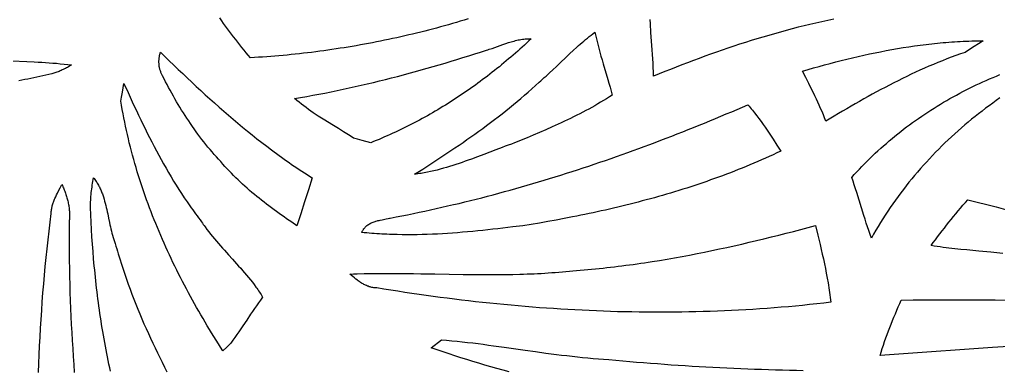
# Model space of a CAD drawing. Extents: x 138 to 547, y 3 to 737.
# Drawn here: x 288.1 to 429.5, y 249.1 to 299.9 of the extents above; entities that cross this region are included whole.
import ezdxf

# ---------------------------------------------------------------- set-up
doc = ezdxf.new("R2010")
doc.units = 0
doc.layers.add('LAYER_1', color=18, linetype='CONTINUOUS')

msp = doc.modelspace()

# ---------------------------------------------------------------- linework, layer by layer
at = {"layer": 'LAYER_1'}
for points in [[(352.91, 299.95), (352.34, 299.78), (351.77, 299.61), (351.2, 299.44), (350.63, 299.27), (350.06, 299.11), (349.49, 298.95), (348.92, 298.79), (348.34, 298.64), (347.77, 298.49), (347.19, 298.34), (346.62, 298.19), (346.04, 298.05), (345.46, 297.9), (344.88, 297.76), (344.31, 297.63), (343.73, 297.49), (343.15, 297.36), (342.57, 297.23), (341.99, 297.11), (341.41, 296.98), (340.82, 296.86), (340.24, 296.74), (339.66, 296.63), (339.08, 296.51), (338.49, 296.4), (337.91, 296.29), (337.32, 296.19), (336.74, 296.08), (336.15, 295.98), (335.57, 295.89), (334.98, 295.79), (334.4, 295.7), (333.81, 295.61), (333.22, 295.52), (332.63, 295.44), (332.05, 295.35), (331.46, 295.27), (330.87, 295.2), (330.28, 295.12), (329.69, 295.05), (329.1, 294.98), (328.51, 294.92), (327.92, 294.85), (327.33, 294.79), (326.74, 294.73), (326.15, 294.68), (325.56, 294.63), (324.97, 294.57), (324.38, 294.53), (323.79, 294.48), (323.2, 294.44), (322.61, 294.4), (322.02, 294.36), (321.43, 294.33), (321.12, 294.7), (320.81, 295.07), (320.51, 295.44), (320.2, 295.82), (319.9, 296.2), (319.6, 296.58), (319.3, 296.96), (319, 297.34), (318.71, 297.73), (318.42, 298.12), (318.13, 298.51), (317.84, 298.9), (317.56, 299.29), (317.28, 299.69), (317, 300.09)], [(405.75, 299.9), (404.89, 299.73), (404.03, 299.54), (403.17, 299.35), (402.31, 299.15), (401.45, 298.95), (400.6, 298.74), (399.75, 298.52), (398.89, 298.29), (398.04, 298.06), (397.19, 297.82), (396.35, 297.58), (395.5, 297.33), (394.65, 297.08), (393.81, 296.81), (392.97, 296.55), (392.13, 296.28), (391.29, 296), (390.45, 295.72), (389.62, 295.43), (388.78, 295.14), (387.95, 294.85), (387.12, 294.55), (386.29, 294.24), (385.46, 293.93), (384.63, 293.62), (383.81, 293.3), (382.99, 292.98), (382.16, 292.66), (381.34, 292.33), (380.52, 292), (379.71, 291.66), (379.68, 292.3), (379.65, 292.93), (379.62, 293.56), (379.58, 294.19), (379.54, 294.83), (379.5, 295.46), (379.41, 296.72), (379.32, 297.98), (379.24, 299.25), (379.2, 299.88)], [(286.96, 293.87), (289.11, 293.78), (290.19, 293.73), (290.73, 293.71), (291.27, 293.68), (291.8, 293.65), (292.34, 293.61), (292.88, 293.57), (293.41, 293.53), (293.95, 293.48), (294.49, 293.42), (295.02, 293.36), (295.56, 293.3), (295.42, 293.2), (295.27, 293.12), (295.13, 293.03), (294.98, 292.95), (294.84, 292.87), (294.69, 292.79), (294.54, 292.71), (294.39, 292.64), (294.24, 292.57), (294.08, 292.5), (293.93, 292.43), (293.77, 292.37), (293.62, 292.31), (293.46, 292.25), (293.3, 292.19), (293.14, 292.14), (292.71, 292.03), (292.28, 291.93), (291.85, 291.83), (291.42, 291.73), (290.99, 291.63), (290.56, 291.53), (290.13, 291.44), (289.7, 291.35), (289.27, 291.26), (288.84, 291.17), (288.4, 291.09), (287.97, 291)], [(429.77, 288.52), (429.24, 288.15), (428.72, 287.78), (428.2, 287.4), (427.69, 287.02), (427.18, 286.63), (426.67, 286.24), (426.17, 285.84), (425.67, 285.44), (425.17, 285.03), (424.68, 284.61), (424.2, 284.19), (423.71, 283.77), (423.23, 283.34), (422.76, 282.91), (422.29, 282.47), (421.82, 282.02), (421.36, 281.57), (420.91, 281.12), (420.46, 280.66), (420.01, 280.19), (419.57, 279.73), (419.13, 279.25), (418.7, 278.77), (418.27, 278.29), (417.85, 277.8), (417.43, 277.31), (417.02, 276.81), (416.61, 276.31), (416.21, 275.8), (415.82, 275.29), (415.42, 274.77), (415.04, 274.25), (414.66, 273.73), (414.29, 273.2), (413.92, 272.67), (413.56, 272.13), (413.2, 271.58), (412.85, 271.04), (412.5, 270.49), (412.17, 269.93), (411.83, 269.37), (411.51, 268.81), (411.19, 268.24), (410.99, 268.78), (410.81, 269.32), (410.62, 269.87), (410.44, 270.42), (410.27, 270.97), (410.09, 271.52), (409.75, 272.62), (409.41, 273.73), (409.07, 274.83), (408.89, 275.38), (408.71, 275.93), (408.53, 276.48), (408.34, 277.03), (408.71, 277.43), (409.08, 277.83), (409.45, 278.23), (409.82, 278.62), (410.2, 279.01), (410.58, 279.39), (410.97, 279.77), (411.36, 280.14), (411.75, 280.51), (412.14, 280.88), (412.54, 281.24), (412.95, 281.6), (413.35, 281.95), (413.76, 282.3), (414.17, 282.65), (414.59, 282.99), (415, 283.33), (415.43, 283.66), (415.85, 283.99), (416.28, 284.32), (416.71, 284.64), (417.14, 284.95), (417.58, 285.27), (418.01, 285.57), (418.46, 285.88), (418.9, 286.18), (419.35, 286.47), (419.8, 286.77), (420.25, 287.05), (420.7, 287.34), (421.16, 287.61), (421.62, 287.89), (422.08, 288.16), (422.54, 288.42), (423.01, 288.69), (423.48, 288.94), (423.95, 289.2), (424.42, 289.45), (424.9, 289.69), (425.37, 289.93), (425.85, 290.17), (426.33, 290.4), (426.82, 290.62), (427.3, 290.85), (427.79, 291.06), (428.28, 291.28), (428.77, 291.49), (429.26, 291.69), (429.75, 291.89)], [(290.78, 248.79), (290.83, 250.07), (290.89, 251.35), (290.95, 252.64), (291.02, 253.92), (291.09, 255.2), (291.17, 256.48), (291.26, 257.76), (291.35, 259.04), (291.45, 260.32), (291.55, 261.6), (291.67, 262.87), (291.78, 264.15), (291.91, 265.43), (292.04, 266.7), (292.18, 267.98), (292.32, 269.25), (292.47, 270.53), (292.63, 271.8), (292.64, 271.94), (292.65, 272.09), (292.67, 272.23), (292.69, 272.37), (292.71, 272.51), (292.74, 272.65), (292.77, 272.78), (292.8, 272.92), (292.84, 273.05), (292.88, 273.19), (292.92, 273.32), (292.97, 273.45), (293.01, 273.59), (293.06, 273.72), (293.12, 273.85), (293.17, 273.98), (293.29, 274.23), (293.41, 274.49), (293.53, 274.74), (293.66, 274.99), (293.93, 275.49), (294.19, 275.98), (294.26, 275.83), (294.33, 275.67), (294.4, 275.52), (294.47, 275.36), (294.53, 275.2), (294.59, 275.05), (294.65, 274.89), (294.71, 274.73), (294.76, 274.57), (294.82, 274.41), (294.86, 274.25), (294.91, 274.09), (294.96, 273.93), (295, 273.77), (295.04, 273.61), (295.07, 273.44), (295.11, 273.28), (295.14, 273.12), (295.17, 272.95), (295.19, 272.79), (295.21, 272.62), (295.23, 272.45), (295.25, 272.29), (295.26, 272.12), (295.27, 271.95), (295.28, 271.78), (295.28, 271.62), (295.28, 271.45), (295.28, 271.28), (295.27, 271.11), (295.26, 270.94), (295.25, 270.77), (295.24, 269.61), (295.23, 268.45), (295.23, 267.29), (295.23, 266.13), (295.24, 264.98), (295.26, 263.82), (295.28, 262.66), (295.31, 261.51), (295.35, 260.35), (295.39, 259.19), (295.43, 258.04), (295.48, 256.88), (295.54, 255.73), (295.6, 254.57), (295.67, 253.42), (295.74, 252.26), (295.81, 251.11), (295.9, 249.95), (295.98, 248.8)], [(301.21, 248.96), (301.1, 249.48), (300.99, 250), (300.88, 250.52), (300.77, 251.04), (300.67, 251.56), (300.57, 252.08), (300.47, 252.6), (300.38, 253.13), (300.28, 253.65), (300.19, 254.17), (300.1, 254.7), (300.02, 255.22), (299.93, 255.75), (299.85, 256.27), (299.77, 256.8), (299.69, 257.32), (299.61, 257.85), (299.54, 258.37), (299.47, 258.9), (299.4, 259.43), (299.33, 259.95), (299.27, 260.48), (299.2, 261.01), (299.14, 261.54), (299.08, 262.07), (299.02, 262.59), (298.97, 263.12), (298.92, 263.65), (298.86, 264.18), (298.77, 265.24), (298.68, 266.3), (298.6, 267.36), (298.53, 268.42), (298.46, 269.48), (298.4, 270.54), (298.35, 271.6), (298.31, 272.66), (298.31, 272.93), (298.32, 273.2), (298.33, 273.47), (298.35, 273.74), (298.36, 274.01), (298.38, 274.28), (298.41, 274.55), (298.43, 274.82), (298.47, 275.09), (298.5, 275.36), (298.54, 275.63), (298.58, 275.9), (298.62, 276.17), (298.67, 276.44), (298.72, 276.7), (298.77, 276.97), (298.87, 276.84), (298.96, 276.72), (299.05, 276.58), (299.14, 276.45), (299.22, 276.32), (299.3, 276.19), (299.38, 276.05), (299.46, 275.91), (299.53, 275.77), (299.6, 275.64), (299.67, 275.49), (299.73, 275.35), (299.8, 275.21), (299.86, 275.07), (299.92, 274.92), (299.97, 274.78), (300.03, 274.63), (300.08, 274.49), (300.18, 274.19), (300.27, 273.89), (300.36, 273.59), (300.44, 273.28), (300.52, 272.98), (300.59, 272.67), (300.66, 272.36), (300.73, 272.05), (300.8, 271.74), (300.93, 271.12), (301.06, 270.49), (301.12, 270.18), (301.19, 269.87), (301.26, 269.56), (301.34, 269.25), (301.42, 268.94), (301.5, 268.64), (301.59, 268.34), (301.69, 268.04), (301.79, 267.74), (301.85, 267.59), (301.9, 267.45), (302, 267.07), (302.11, 266.7), (302.22, 266.33), (302.32, 265.96), (302.55, 265.22), (302.78, 264.48), (303.02, 263.74), (303.26, 263.01), (303.51, 262.28), (303.77, 261.56), (304.03, 260.83), (304.31, 260.11), (304.58, 259.4), (304.87, 258.68), (305.15, 257.97), (305.45, 257.26), (305.75, 256.55), (306.05, 255.84), (306.36, 255.14), (306.68, 254.44), (307, 253.74), (307.32, 253.04), (307.65, 252.34), (307.99, 251.65), (308.32, 250.96), (308.67, 250.27), (309.01, 249.58), (309.36, 248.9)], [(430.19, 266.03), (429.32, 266.12), (428.46, 266.2), (426.72, 266.36), (425.86, 266.44), (424.99, 266.52), (424.13, 266.6), (423.26, 266.69), (422.83, 266.74), (422.4, 266.79), (421.97, 266.85), (421.54, 266.9), (421.11, 266.96), (420.68, 267.02), (420.25, 267.09), (419.82, 267.16), (420.13, 267.59), (420.44, 268.01), (420.76, 268.44), (421.08, 268.86), (421.41, 269.28), (421.73, 269.7), (422.06, 270.12), (422.39, 270.54), (422.72, 270.95), (423.06, 271.36), (423.4, 271.77), (423.74, 272.18), (424.08, 272.59), (424.42, 272.99), (424.77, 273.4), (425.12, 273.8), (426.48, 273.45), (427.85, 273.1), (429.21, 272.75), (430.57, 272.4)], [(434.11, 252.75), (428.69, 252.39), (425.98, 252.21), (423.27, 252.02), (420.56, 251.83), (417.85, 251.64), (415.15, 251.44), (413.79, 251.34), (412.44, 251.23), (412.6, 251.75), (412.76, 252.26), (412.92, 252.77), (413.1, 253.28), (413.27, 253.79), (413.46, 254.3), (413.64, 254.8), (413.84, 255.3), (414.03, 255.8), (414.23, 256.3), (414.44, 256.8), (414.65, 257.3), (414.86, 257.79), (415.07, 258.29), (415.29, 258.78), (415.51, 259.27), (417.2, 259.29), (418.9, 259.3), (420.59, 259.31), (422.29, 259.32), (423.99, 259.32), (425.68, 259.31), (427.38, 259.31), (429.08, 259.29), (430.77, 259.27)], [(358.81, 248.89), (357.94, 249.12), (357.07, 249.37), (356.2, 249.62), (355.33, 249.87), (354.46, 250.12), (353.59, 250.39), (352.73, 250.65), (351.86, 250.92), (351, 251.2), (350.14, 251.47), (349.28, 251.76), (348.42, 252.05), (347.56, 252.34), (349.03, 253.53), (349.79, 253.46), (350.55, 253.39), (351.31, 253.31), (352.06, 253.23), (352.82, 253.15), (353.57, 253.06), (354.33, 252.97), (355.08, 252.87), (355.84, 252.77), (356.59, 252.67), (358.1, 252.46), (361.12, 252.03), (362.63, 251.82), (364.15, 251.61), (364.9, 251.51), (365.66, 251.41), (366.41, 251.32), (367.17, 251.23), (367.93, 251.14), (368.69, 251.05), (369.44, 250.97), (370.2, 250.9), (370.96, 250.83), (371.72, 250.76), (372.48, 250.7), (373.24, 250.65), (374.24, 250.56), (375.24, 250.47), (376.25, 250.38), (377.25, 250.3), (378.25, 250.22), (379.25, 250.14), (380.26, 250.07), (381.26, 249.99), (382.26, 249.92), (383.27, 249.86), (384.27, 249.79), (385.27, 249.73), (386.28, 249.67), (387.28, 249.61), (388.28, 249.56), (389.29, 249.51), (390.29, 249.46), (391.3, 249.41), (392.3, 249.37), (393.31, 249.33), (394.31, 249.29), (395.31, 249.25), (396.32, 249.22), (397.32, 249.19), (398.33, 249.16), (399.33, 249.13), (400.34, 249.11), (401.34, 249.08)]]:
    msp.add_lwpolyline(points, dxfattribs=at)
for points in [[(359.6, 282.01), (359.15, 281.85), (358.7, 281.69), (358.26, 281.53), (357.81, 281.36), (356.92, 281.02), (356.04, 280.68), (355.15, 280.34), (354.26, 280.01), (353.37, 279.67), (352.92, 279.51), (352.47, 279.35), (352.03, 279.19), (351.58, 279.04), (351.13, 278.89), (350.68, 278.74), (350.23, 278.6), (349.77, 278.47), (349.32, 278.34), (348.86, 278.21), (348.4, 278.09), (347.94, 277.98), (347.48, 277.88), (347.02, 277.78), (346.79, 277.73), (346.56, 277.69), (346.32, 277.64), (346.09, 277.6), (345.86, 277.57), (345.62, 277.53), (345.39, 277.5), (345.15, 277.47), (346.33, 278.22), (347.51, 278.98), (348.09, 279.36), (348.68, 279.74), (349.26, 280.13), (349.84, 280.51), (350.42, 280.9), (351, 281.3), (351.58, 281.69), (352.16, 282.09), (352.73, 282.49), (353.3, 282.89), (353.87, 283.3), (354.44, 283.71), (355.01, 284.12), (355.57, 284.54), (356.13, 284.96), (356.69, 285.38), (357.24, 285.81), (357.8, 286.24), (358.35, 286.67), (358.89, 287.11), (359.44, 287.56), (359.98, 288), (360.52, 288.45), (361.05, 288.91), (361.58, 289.37), (362.11, 289.84), (362.63, 290.31), (363.15, 290.79), (363.41, 291.01), (363.66, 291.23), (363.91, 291.46), (364.16, 291.68), (364.66, 292.14), (365.15, 292.6), (365.65, 293.07), (366.13, 293.54), (367.11, 294.48), (367.61, 294.94), (368.1, 295.4), (368.6, 295.86), (368.85, 296.09), (369.11, 296.31), (369.36, 296.53), (369.62, 296.75), (369.88, 296.97), (370.14, 297.19), (370.4, 297.4), (370.67, 297.61), (370.94, 297.81), (371.21, 298.02), (371.34, 297.44), (371.48, 296.87), (371.63, 296.29), (371.78, 295.72), (371.93, 295.16), (372.09, 294.59), (372.26, 294.03), (372.42, 293.46), (373.09, 291.21), (373.26, 290.64), (373.42, 290.08), (373.58, 289.51), (373.73, 288.94), (373.32, 288.67), (372.9, 288.41), (372.48, 288.15), (372.05, 287.9), (371.63, 287.65), (371.2, 287.4), (370.77, 287.16), (370.34, 286.92), (369.9, 286.69), (369.47, 286.46), (369.03, 286.23), (368.59, 286.01), (368.15, 285.79), (367.71, 285.57), (367.26, 285.36), (366.82, 285.14), (366.37, 284.94), (365.92, 284.73), (365.47, 284.52), (365.03, 284.32), (364.12, 283.93), (363.22, 283.53), (362.31, 283.15), (361.41, 282.77)], [(361.99, 297.08), (361.68, 296.78), (361.36, 296.48), (361.04, 296.18), (360.71, 295.89), (360.39, 295.6), (360.06, 295.31), (359.74, 295.02), (359.41, 294.73), (359.08, 294.44), (358.75, 294.16), (358.42, 293.88), (358.08, 293.6), (357.74, 293.32), (357.41, 293.04), (357.07, 292.77), (356.73, 292.5), (356.39, 292.23), (356.04, 291.96), (355.7, 291.69), (355.35, 291.43), (355, 291.17), (354.66, 290.91), (354.3, 290.65), (353.95, 290.39), (353.6, 290.14), (353.24, 289.89), (352.89, 289.64), (352.53, 289.39), (352.17, 289.15), (351.81, 288.9), (351.45, 288.66), (351.09, 288.42), (350.72, 288.19), (350.36, 287.95), (349.99, 287.72), (349.62, 287.49), (349.25, 287.26), (348.88, 287.04), (348.51, 286.82), (348.14, 286.6), (347.76, 286.38), (347.39, 286.16), (347.01, 285.95), (346.63, 285.74), (346.25, 285.53), (345.87, 285.32), (345.49, 285.12), (345.11, 284.92), (344.72, 284.72), (344.34, 284.52), (343.95, 284.33), (343.56, 284.14), (343.18, 283.95), (342.79, 283.76), (342.4, 283.58), (342, 283.4), (341.61, 283.22), (341.22, 283.04), (340.82, 282.87), (340.42, 282.7), (340.03, 282.53), (339.63, 282.36), (339.23, 282.2), (338.83, 282.04), (337.59, 282.37), (336.91, 282.55), (336.35, 282.71), (335.99, 282.94), (335.63, 283.18), (334.9, 283.64), (334.16, 284.1), (333.43, 284.55), (331.96, 285.45), (331.22, 285.9), (330.48, 286.36), (329.81, 286.86), (329.47, 287.12), (329.14, 287.38), (328.81, 287.64), (328.47, 287.9), (328.14, 288.17), (327.81, 288.44), (328.69, 288.59), (329.57, 288.74), (330.45, 288.9), (331.33, 289.06), (332.21, 289.23), (333.09, 289.41), (333.96, 289.59), (334.84, 289.77), (335.71, 289.96), (336.59, 290.16), (337.46, 290.36), (338.33, 290.56), (339.2, 290.77), (340.07, 290.98), (340.94, 291.2), (341.8, 291.42), (342.67, 291.64), (343.54, 291.87), (344.4, 292.1), (345.27, 292.34), (346.13, 292.58), (346.99, 292.82), (347.85, 293.07), (348.71, 293.32), (349.57, 293.57), (350.43, 293.83), (351.29, 294.09), (352.14, 294.35), (353, 294.62), (353.86, 294.89), (354.71, 295.16), (355.56, 295.43), (355.76, 295.49), (355.96, 295.56), (356.36, 295.69), (356.75, 295.83), (357.15, 295.97), (357.93, 296.26), (358.33, 296.4), (358.73, 296.53), (358.93, 296.59), (359.12, 296.65), (359.32, 296.71), (359.53, 296.76), (359.73, 296.82), (359.93, 296.86), (360.13, 296.91), (360.33, 296.95), (360.54, 296.98), (360.74, 297.01), (360.95, 297.04), (361.15, 297.06), (361.36, 297.07), (361.57, 297.08), (361.78, 297.08)], [(424.72, 295.11), (424.39, 295), (424.06, 294.88), (423.4, 294.65), (422.74, 294.41), (422.09, 294.16), (421.44, 293.91), (420.79, 293.64), (420.14, 293.37), (419.49, 293.1), (418.85, 292.82), (418.21, 292.53), (417.58, 292.24), (416.94, 291.94), (416.31, 291.64), (415.68, 291.33), (415.05, 291.02), (414.42, 290.7), (413.79, 290.38), (413.17, 290.05), (412.55, 289.72), (411.93, 289.39), (411.31, 289.05), (410.7, 288.71), (410.08, 288.37), (409.47, 288.02), (408.86, 287.67), (408.25, 287.32), (407.64, 286.96), (407.03, 286.61), (406.43, 286.25), (405.82, 285.89), (404.62, 285.16), (404.43, 285.62), (404.24, 286.08), (404.05, 286.54), (403.85, 287), (403.64, 287.46), (403.44, 287.91), (403.23, 288.36), (403.01, 288.81), (402.8, 289.26), (402.58, 289.71), (402.14, 290.61), (401.69, 291.5), (401.24, 292.39), (402.03, 292.62), (402.83, 292.86), (403.63, 293.08), (404.43, 293.3), (405.23, 293.52), (406.04, 293.73), (406.84, 293.94), (407.65, 294.14), (408.46, 294.33), (409.27, 294.52), (410.08, 294.71), (410.89, 294.88), (411.71, 295.05), (412.52, 295.21), (413.34, 295.37), (414.15, 295.52), (414.97, 295.66), (415.79, 295.8), (416.61, 295.92), (417.43, 296.04), (417.84, 296.1), (418.25, 296.15), (418.66, 296.21), (419.08, 296.26), (419.49, 296.31), (419.9, 296.35), (420.31, 296.4), (420.72, 296.44), (421.14, 296.48), (421.55, 296.52), (421.96, 296.55), (422.37, 296.58), (422.79, 296.62), (423.2, 296.64), (423.61, 296.67), (424.03, 296.69), (424.44, 296.72), (424.85, 296.74), (425.27, 296.75), (425.68, 296.77), (426.1, 296.78), (426.51, 296.79), (426.93, 296.8), (427.34, 296.8), (426.69, 296.37), (426.04, 295.95), (425.38, 295.53)], [(328.15, 270.03), (327.41, 270.54), (326.67, 271.05), (326.3, 271.3), (325.93, 271.56), (325.57, 271.82), (325.2, 272.09), (324.84, 272.35), (324.47, 272.62), (324.11, 272.89), (323.76, 273.16), (323.4, 273.44), (323.05, 273.72), (322.69, 274), (322.34, 274.28), (322, 274.57), (321.65, 274.86), (321.31, 275.15), (320.97, 275.45), (320.63, 275.75), (320.3, 276.05), (319.97, 276.36), (319.64, 276.67), (319.32, 276.98), (319, 277.3), (318.68, 277.63), (318.37, 277.95), (318.06, 278.28), (317.75, 278.62), (317.45, 278.96), (317.15, 279.31), (316.83, 279.65), (316.52, 280), (316.2, 280.35), (315.9, 280.7), (315.59, 281.06), (315.29, 281.42), (315, 281.78), (314.71, 282.15), (314.42, 282.52), (314.13, 282.89), (313.85, 283.27), (313.58, 283.64), (313.3, 284.03), (313.04, 284.41), (312.77, 284.8), (312.51, 285.19), (312.25, 285.58), (311.99, 285.98), (311.74, 286.37), (311.49, 286.77), (311.25, 287.17), (311, 287.58), (310.77, 287.98), (310.53, 288.39), (310.3, 288.8), (310.07, 289.21), (309.84, 289.63), (309.61, 290.04), (309.39, 290.46), (309.17, 290.87), (308.95, 291.29), (308.74, 291.71), (308.69, 291.81), (308.63, 291.91), (308.59, 292.02), (308.54, 292.12), (308.5, 292.22), (308.46, 292.32), (308.42, 292.43), (308.39, 292.53), (308.36, 292.64), (308.33, 292.74), (308.31, 292.85), (308.28, 292.95), (308.26, 293.06), (308.25, 293.16), (308.23, 293.27), (308.22, 293.38), (308.22, 293.49), (308.21, 293.59), (308.21, 293.7), (308.21, 293.81), (308.21, 293.92), (308.22, 294.03), (308.23, 294.14), (308.24, 294.25), (308.25, 294.37), (308.27, 294.48), (308.29, 294.59), (308.31, 294.7), (308.34, 294.82), (308.37, 294.93), (308.4, 295.04), (308.43, 295.16), (309.07, 294.53), (309.71, 293.91), (310.35, 293.28), (311, 292.66), (311.64, 292.04), (312.29, 291.43), (312.94, 290.81), (313.6, 290.2), (314.25, 289.59), (314.91, 288.99), (315.57, 288.39), (316.24, 287.79), (316.91, 287.19), (317.58, 286.6), (318.25, 286.02), (318.93, 285.44), (319.61, 284.86), (320.3, 284.29), (320.99, 283.73), (321.68, 283.17), (322.38, 282.61), (323.08, 282.06), (323.79, 281.52), (324.5, 280.99), (324.86, 280.72), (325.21, 280.46), (325.57, 280.2), (325.93, 279.94), (326.3, 279.68), (326.66, 279.42), (327.02, 279.17), (327.39, 278.91), (327.76, 278.66), (328.13, 278.41), (328.5, 278.17), (328.87, 277.92), (329.24, 277.68), (329.61, 277.44), (329.99, 277.2), (330.36, 276.96), (329.81, 275.23), (329.25, 273.5), (328.7, 271.76)], [(318.59, 253.04), (318.02, 252.48), (317.46, 251.92), (317.13, 252.44), (316.8, 252.95), (316.48, 253.47), (316.16, 253.99), (315.83, 254.51), (315.52, 255.03), (315.2, 255.55), (314.89, 256.08), (314.58, 256.6), (314.27, 257.13), (313.96, 257.66), (313.66, 258.2), (313.36, 258.73), (313.06, 259.27), (312.76, 259.8), (312.47, 260.34), (312.18, 260.88), (311.9, 261.43), (311.61, 261.97), (311.33, 262.52), (311.06, 263.06), (310.78, 263.61), (310.51, 264.16), (310.24, 264.71), (309.98, 265.27), (309.72, 265.82), (309.46, 266.38), (309.2, 266.94), (308.95, 267.5), (308.71, 268.06), (308.46, 268.63), (308.22, 269.19), (307.98, 269.76), (307.75, 270.33), (307.52, 270.9), (307.3, 271.47), (307.07, 272.04), (306.86, 272.61), (306.64, 273.19), (306.43, 273.77), (306.23, 274.35), (306.02, 274.93), (305.83, 275.51), (305.63, 276.09), (305.44, 276.68), (305.26, 277.27), (305.08, 277.85), (304.9, 278.44), (304.73, 279.03), (304.56, 279.63), (304.4, 280.22), (304.24, 280.82), (304.08, 281.41), (303.93, 282.01), (303.79, 282.61), (303.65, 283.21), (303.51, 283.82), (303.38, 284.42), (303.26, 285.03), (303.13, 285.63), (303.02, 286.24), (302.91, 286.85), (302.8, 287.46), (302.7, 288.07), (302.8, 288.65), (302.92, 289.34), (303.14, 290.6), (303.74, 289.29), (304.34, 287.98), (304.64, 287.33), (304.95, 286.68), (305.26, 286.02), (305.57, 285.37), (305.89, 284.73), (306.21, 284.08), (306.53, 283.43), (306.85, 282.79), (307.18, 282.15), (307.51, 281.51), (307.85, 280.88), (308.19, 280.24), (308.53, 279.61), (308.88, 278.98), (309.24, 278.36), (309.6, 277.74), (309.96, 277.12), (310.33, 276.5), (310.71, 275.89), (311.09, 275.28), (311.48, 274.68), (311.87, 274.08), (312.27, 273.49), (312.47, 273.19), (312.68, 272.9), (312.88, 272.6), (313.09, 272.31), (313.3, 272.02), (313.51, 271.73), (313.73, 271.44), (313.94, 271.15), (314.16, 270.87), (314.38, 270.58), (314.5, 270.4), (314.62, 270.22), (314.75, 270.04), (314.88, 269.86), (315.14, 269.5), (315.4, 269.15), (315.67, 268.8), (315.95, 268.46), (316.23, 268.12), (316.51, 267.79), (316.8, 267.46), (317.09, 267.13), (317.38, 266.8), (317.67, 266.47), (318.26, 265.82), (318.85, 265.18), (319.44, 264.53), (319.73, 264.2), (320.03, 263.88), (320.31, 263.55), (320.6, 263.22), (320.88, 262.88), (321.16, 262.54), (321.44, 262.2), (321.71, 261.86), (321.97, 261.51), (322.23, 261.16), (322.36, 260.98), (322.48, 260.8), (322.61, 260.61), (322.73, 260.43), (322.85, 260.25), (322.97, 260.06), (323.09, 259.87), (323.2, 259.68), (322.9, 259.28), (322.6, 258.87), (322.31, 258.46), (322.02, 258.05), (321.74, 257.63), (321.45, 257.21), (320.89, 256.37), (320.33, 255.53), (320.05, 255.11), (319.76, 254.69), (319.48, 254.27), (319.19, 253.86), (318.89, 253.45)], [(360.82, 270.02), (359.37, 269.85), (357.92, 269.67), (357.19, 269.59), (356.47, 269.51), (355.74, 269.43), (355.01, 269.35), (354.29, 269.28), (353.56, 269.21), (352.83, 269.14), (352.1, 269.08), (351.37, 269.02), (350.64, 268.97), (349.92, 268.92), (349.19, 268.87), (348.46, 268.83), (347.73, 268.8), (347, 268.77), (346.27, 268.75), (345.54, 268.73), (344.81, 268.73), (344.08, 268.72), (343.35, 268.73), (342.62, 268.74), (341.89, 268.76), (341.53, 268.77), (341.16, 268.79), (340.8, 268.81), (340.43, 268.82), (340.07, 268.85), (339.7, 268.87), (339.34, 268.89), (338.97, 268.92), (338.61, 268.95), (338.24, 268.99), (337.88, 269.02), (337.52, 269.06), (337.55, 269.14), (337.59, 269.21), (337.63, 269.29), (337.67, 269.36), (337.71, 269.43), (337.76, 269.49), (337.8, 269.56), (337.85, 269.62), (337.9, 269.68), (337.95, 269.74), (338, 269.8), (338.05, 269.85), (338.1, 269.9), (338.16, 269.96), (338.21, 270), (338.27, 270.05), (338.39, 270.14), (338.51, 270.22), (338.63, 270.3), (338.76, 270.37), (338.89, 270.43), (339.02, 270.49), (339.16, 270.55), (339.3, 270.6), (339.44, 270.65), (339.58, 270.69), (339.73, 270.73), (339.87, 270.77), (340.02, 270.8), (340.17, 270.84), (340.47, 270.9), (341.07, 271.01), (341.36, 271.08), (341.51, 271.11), (341.65, 271.14), (342.48, 271.3), (343.31, 271.46), (344.15, 271.63), (344.98, 271.8), (345.81, 271.97), (346.63, 272.15), (347.46, 272.33), (348.29, 272.51), (349.12, 272.7), (349.94, 272.89), (350.77, 273.08), (351.59, 273.27), (352.42, 273.47), (353.24, 273.68), (354.06, 273.88), (354.88, 274.09), (355.7, 274.31), (356.52, 274.52), (357.34, 274.74), (358.16, 274.97), (358.98, 275.19), (359.79, 275.42), (360.61, 275.65), (361.43, 275.89), (362.24, 276.13), (363.05, 276.37), (363.87, 276.61), (364.68, 276.86), (365.49, 277.11), (366.3, 277.36), (367.11, 277.62), (367.92, 277.88), (368.72, 278.14), (369.53, 278.4), (370.34, 278.67), (371.14, 278.94), (371.95, 279.21), (372.75, 279.49), (373.55, 279.77), (374.35, 280.05), (375.16, 280.33), (375.96, 280.62), (376.75, 280.91), (377.55, 281.2), (378.35, 281.49), (379.15, 281.79), (379.94, 282.09), (380.74, 282.39), (381.53, 282.7), (382.33, 283), (383.12, 283.31), (383.91, 283.62), (384.7, 283.94), (385.49, 284.25), (386.28, 284.57), (387.06, 284.89), (387.85, 285.22), (388.64, 285.54), (389.42, 285.87), (390.21, 286.2), (390.99, 286.53), (391.77, 286.87), (392.55, 287.2), (393.33, 287.54), (393.5, 287.35), (393.67, 287.15), (393.83, 286.95), (393.99, 286.75), (394.31, 286.35), (394.62, 285.94), (394.93, 285.53), (395.23, 285.12), (395.53, 284.7), (395.83, 284.28), (396.12, 283.85), (396.4, 283.42), (396.69, 282.99), (396.97, 282.56), (397.53, 281.7), (398.09, 280.83), (397.54, 280.57), (396.98, 280.31), (396.43, 280.06), (395.87, 279.81), (395.32, 279.56), (394.76, 279.32), (394.2, 279.08), (393.63, 278.84), (393.07, 278.6), (392.51, 278.37), (391.94, 278.15), (391.38, 277.92), (390.81, 277.7), (390.24, 277.48), (389.67, 277.27), (389.1, 277.06), (388.53, 276.85), (387.95, 276.65), (387.38, 276.44), (386.8, 276.25), (386.23, 276.05), (385.65, 275.86), (385.07, 275.67), (384.49, 275.48), (383.91, 275.3), (383.33, 275.11), (382.75, 274.94), (382.17, 274.76), (381.58, 274.59), (381, 274.42), (380.41, 274.25), (379.83, 274.09), (379.24, 273.92), (378.65, 273.76), (378.07, 273.61), (377.48, 273.45), (376.89, 273.3), (376.3, 273.15), (375.71, 273), (375.12, 272.86), (374.53, 272.72), (373.93, 272.58), (373.34, 272.44), (372.75, 272.3), (372.15, 272.17), (371.56, 272.04), (370.97, 271.91), (370.37, 271.78), (369.78, 271.66), (369.18, 271.54), (368.59, 271.42), (367.99, 271.3), (366.8, 271.07), (365.6, 270.84), (364.41, 270.63), (363.21, 270.42), (362.02, 270.22)], [(405.33, 258.95), (404.31, 258.83), (403.29, 258.72), (402.26, 258.61), (401.24, 258.51), (400.21, 258.41), (399.19, 258.31), (398.16, 258.23), (397.14, 258.14), (396.11, 258.07), (395.08, 258), (394.05, 257.93), (393.03, 257.87), (392, 257.81), (390.97, 257.76), (389.94, 257.71), (388.92, 257.67), (387.89, 257.63), (386.86, 257.6), (385.83, 257.57), (384.8, 257.55), (383.77, 257.53), (382.74, 257.52), (381.71, 257.51), (380.69, 257.51), (379.66, 257.51), (378.63, 257.52), (377.6, 257.53), (376.57, 257.55), (375.54, 257.57), (374.51, 257.59), (373.48, 257.62), (372.45, 257.66), (371.43, 257.7), (370.4, 257.74), (369.37, 257.79), (368.34, 257.84), (367.31, 257.9), (366.28, 257.96), (365.26, 258.03), (364.23, 258.1), (363.2, 258.17), (362.18, 258.25), (361.15, 258.34), (360.12, 258.42), (359.1, 258.52), (358.07, 258.61), (357.05, 258.71), (356.02, 258.82), (355, 258.93), (353.98, 259.04), (352.95, 259.16), (351.93, 259.28), (350.91, 259.4), (349.88, 259.53), (348.86, 259.66), (347.84, 259.8), (346.82, 259.94), (345.8, 260.09), (344.78, 260.24), (343.77, 260.39), (342.75, 260.54), (341.73, 260.7), (340.71, 260.87), (339.7, 261.04), (339.55, 261.04), (339.41, 261.05), (339.27, 261.06), (339.13, 261.08), (338.99, 261.11), (338.86, 261.14), (338.72, 261.17), (338.59, 261.21), (338.46, 261.26), (338.34, 261.3), (338.21, 261.36), (338.08, 261.41), (337.96, 261.47), (337.84, 261.54), (337.72, 261.6), (337.6, 261.67), (337.48, 261.74), (337.36, 261.82), (337.25, 261.9), (337.13, 261.98), (337.02, 262.06), (336.9, 262.14), (336.68, 262.32), (336.46, 262.49), (336.24, 262.68), (335.82, 263.04), (336.33, 263.06), (336.84, 263.08), (337.86, 263.1), (338.88, 263.11), (339.9, 263.12), (340.93, 263.13), (341.95, 263.13), (342.97, 263.12), (344, 263.11), (345.02, 263.1), (346.04, 263.08), (348.09, 263.05), (350.14, 263.01), (352.19, 262.98), (353.22, 262.97), (354.24, 262.96), (355.27, 262.96), (356.29, 262.96), (357.31, 262.96), (358.34, 262.97), (359.36, 262.99), (360.39, 263.02), (360.9, 263.03), (361.41, 263.05), (361.92, 263.07), (362.43, 263.09), (362.94, 263.12), (363.45, 263.14), (363.97, 263.17), (364.48, 263.21), (364.99, 263.24), (365.5, 263.28), (366.01, 263.32), (366.52, 263.37), (367.03, 263.41), (367.54, 263.46), (368.05, 263.52), (368.56, 263.57), (369.11, 263.62), (369.66, 263.66), (370.21, 263.71), (370.75, 263.75), (371.3, 263.81), (371.85, 263.86), (372.4, 263.91), (372.94, 263.97), (373.49, 264.03), (374.04, 264.1), (374.58, 264.16), (375.13, 264.23), (375.67, 264.3), (376.22, 264.37), (376.76, 264.44), (377.31, 264.52), (377.85, 264.6), (378.4, 264.68), (378.94, 264.76), (379.48, 264.85), (380.57, 265.02), (381.65, 265.2), (382.74, 265.39), (383.82, 265.59), (384.9, 265.79), (385.98, 266), (387.06, 266.22), (388.14, 266.44), (389.22, 266.67), (390.29, 266.9), (391.37, 267.14), (392.44, 267.38), (393.51, 267.63), (394.59, 267.89), (395.66, 268.14), (396.73, 268.41), (397.79, 268.67), (398.86, 268.94), (399.93, 269.21), (401, 269.49), (402.06, 269.77), (403.12, 270.05), (403.45, 268.68), (403.78, 267.3), (403.94, 266.61), (404.09, 265.92), (404.25, 265.23), (404.39, 264.53), (404.54, 263.84), (404.67, 263.15), (404.8, 262.45), (404.93, 261.75), (404.98, 261.41), (405.04, 261.06), (405.1, 260.71), (405.15, 260.36), (405.2, 260.01), (405.25, 259.65), (405.29, 259.3)]]:
    msp.add_lwpolyline(points, close=True, dxfattribs=at)

doc.saveas('drawing.dxf')
